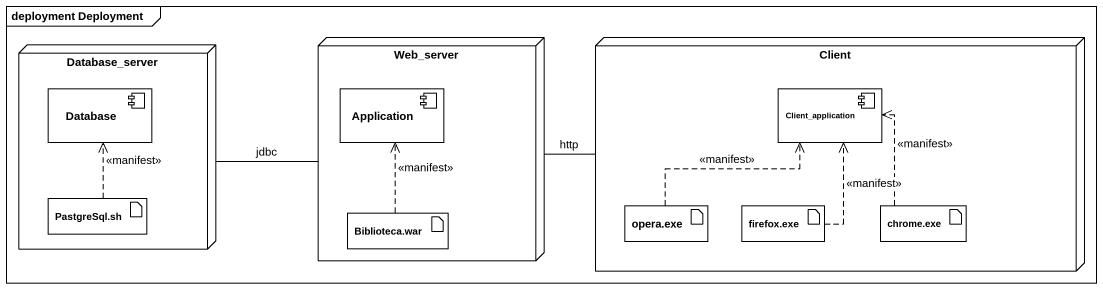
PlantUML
@startuml
mainframe deployment Deployment
node Database_server {
  component "Database" as Database_
  artifact "PastgreSql.sh" as PastgreSql_sh
}
node Web_server {
  component Application
  artifact "Biblioteca.war" as Biblioteca_war
}
node Client {
  component Client_application
  artifact "opera.exe" as opera_exe
  artifact "firefox.exe" as firefox_exe
  artifact "chrome.exe" as chrome_exe
}
Database_server -right- Web_server : jdbc
Web_server -right- Client : http
PastgreSql_sh .up.> Database_ : <<manifest>>
opera_exe .up.> Client_application : <<manifest>>
firefox_exe .up.> Client_application : <<manifest>>
chrome_exe .up.> Client_application : <<manifest>>
Biblioteca_war .up.> Application : <<manifest>>
@enduml
